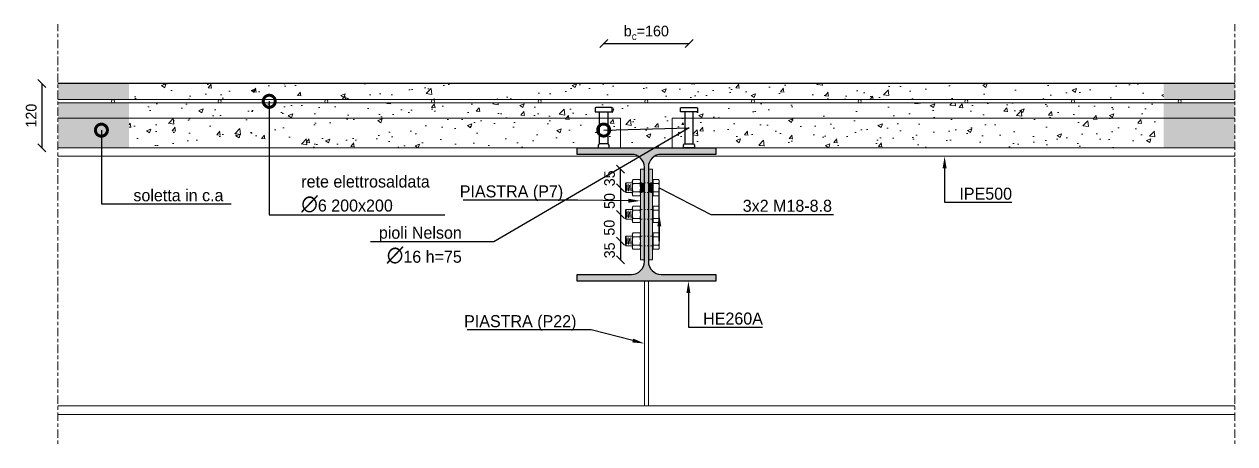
# Model space of a CAD drawing. Header units: millimetres. Extents: x -6949 to 549764, y -83146 to 127128.
# Drawn here: x 111063 to 113333, y -23989 to -23203 of the extents above; entities that cross this region are included whole.
import ezdxf
from ezdxf import colors
from ezdxf.entities.mleader import LeaderData, LeaderLine
from ezdxf.math import Vec2, Vec3

# ---------------------------------------------------------------- set-up
doc = ezdxf.new("R2010")
doc.units = ezdxf.units.MM
doc.linetypes.add('Centro', pattern=[31.75, 6.35, -4.7625, 15.875, -4.7625])
doc.linetypes.add('Tratto', pattern=[6.35, 3.175, -3.175])
for name, color, linetype, lineweight in [('armatura', 1, 'Continuous', 15), ('bulloni', 5, 'Continuous', 9), ('Layer4', 7, 'Continuous', 15), ('LINEA DI SEZIONE', 1, 'Centro', 9), ('piastra', 6, 'Continuous', 18), ('S-BEAM', 5, 'Continuous', 18), ('SEZIONI acciaio - Steel sections', 7, 'Continuous', 25)]:
    doc.layers.add(name, color=color, linetype=linetype, lineweight=lineweight)
doc.layers.add('PIOLO', color=4, linetype='Continuous')
doc.layers.add('quote', color=7, linetype='Continuous', lineweight=5, true_color=0x383838)
doc.styles.get("Standard").update_dxf_attribs({"font": ''})
doc.styles.get('Standard').set_extended_font_data('Bahnschrift Light')
doc.dimstyles.new('Q 1_15', dxfattribs={"dimtxt": 20, "dimasz": 15, "dimexe": 0.18, "dimexo": 0.0625, "dimgap": 10, "dimtad": 2, "dimdec": 0, "dimzin": 0, "dimdsep": 46, "dimtxsty": 'Standard', "dimblk": 'OBLIQUE', "dimcen": 0, "dimse1": 1, "dimse2": 1, "dimadec": 0, "dimazin": 0, "dimtfac": 1, "dimtdec": 0, "dimtofl": 0, "dimtmove": 1, "dimatfit": 3, "dimfxl": 1, "dimtolj": 1, "dimtzin": 0, "dimarcsym": 1})

# ---------------------------------------------------------------- blocks, each defined once
blk = doc.blocks.new('DD')
at = {"layer": 'PIOLO'}
blk.add_lwpolyline([(49540.9, -39710.5), (49511.2, -39710.5, 0.414214), (49510.2, -39711.5), (49510.2, -39718.5), (49541.9, -39718.5), (49541.9, -39711.5, 0.414214)], format="xyb", close=True, dxfattribs=at)
for points in [[(49518.1, -39718.5), (49534, -39718.5), (49534, -39778.5), (49518.1, -39778.5)], [(49515.5, -39785.5), (49536.5, -39785.5), (49536.5, -39780.5), (49534.5, -39778.5), (49517.5, -39778.5), (49515.5, -39780.5)]]:
    blk.add_lwpolyline(points, close=True, dxfattribs=at)
blk = doc.blocks.new('*U309')
at = {"layer": 'armatura'}
blk.add_circle((0, 0), 3, dxfattribs=at)
blk = doc.blocks.new('*U310')
at = {"layer": 'S-BEAM', "color": 0, "linetype": 'ByBlock', "lineweight": -2, "transparency": 16777216}
for p in [(0, 0), (200, 0), (400, 0), (600, 0), (800, 0), (1000, 0), (1200, 0), (1400, 0), (1600, 0), (1800, 0), (2000, 0)]:
    blk.add_blockref('*U309', p, dxfattribs=at)
blk = doc.blocks.new('_Oblique')
at = {"color": 0, "linetype": 'ByBlock', "lineweight": -2}
blk.add_line((-0.5, -0.5), (0.5, 0.5), dxfattribs=at)
blk = doc.blocks.new('*D1658')
at = {"layer": 'Defpoints', "color": 0, "transparency": 16777216}
for p in [(112181.1, -23474.5), (112181.1, -23474.5), (112181.1, -23509.5)]:
    blk.add_point(p, dxfattribs=at)
at = {"layer": 'quote', "color": 0, "lineweight": -2, "transparency": 16777216}
blk.add_line((112181.1, -23509.5), (112181.1, -23474.5), dxfattribs=at)
at = {"layer": 'quote', "color": 0, "lineweight": -2, "transparency": 16777216, "xscale": 15, "yscale": 15, "zscale": 15}
for p, rotation in [((112181.1, -23474.5), 90), ((112181.1, -23509.5), 270)]:
    blk.add_blockref('_Oblique', p, dxfattribs=dict(at, rotation=rotation))
at = {"layer": 'quote', "color": 0, "transparency": 16777216, "insert": (112160.9, -23492), "char_height": 20, "attachment_point": 5, "rotation": 90}
blk.add_mtext('\\A1;35', dxfattribs=at)
blk = doc.blocks.new('*D1659')
at = {"layer": 'Defpoints', "color": 0, "transparency": 16777216}
for p in [(112181.1, -23509.5), (112181.1, -23559.5), (112181.1, -23559.5)]:
    blk.add_point(p, dxfattribs=at)
at = {"layer": 'quote', "color": 0, "lineweight": -2, "transparency": 16777216}
blk.add_line((112181.1, -23509.5), (112181.1, -23559.5), dxfattribs=at)
at = {"layer": 'quote', "color": 0, "lineweight": -2, "transparency": 16777216, "xscale": 15, "yscale": 15, "zscale": 15}
for p, rotation in [((112181.1, -23509.5), 90), ((112181.1, -23559.5), 270)]:
    blk.add_blockref('_Oblique', p, dxfattribs=dict(at, rotation=rotation))
at = {"layer": 'quote', "color": 0, "transparency": 16777216, "insert": (112160.8, -23534.5), "char_height": 20, "attachment_point": 5, "rotation": 90}
blk.add_mtext('\\A1;50', dxfattribs=at)
blk = doc.blocks.new('*D1660')
at = {"layer": 'Defpoints', "color": 0, "transparency": 16777216}
for p in [(112181.1, -23559.5), (112181.1, -23609.5), (112181.1, -23609.5)]:
    blk.add_point(p, dxfattribs=at)
at = {"layer": 'quote', "color": 0, "lineweight": -2, "transparency": 16777216}
blk.add_line((112181.1, -23559.5), (112181.1, -23609.5), dxfattribs=at)
at = {"layer": 'quote', "color": 0, "lineweight": -2, "transparency": 16777216, "xscale": 15, "yscale": 15, "zscale": 15}
for p, rotation in [((112181.1, -23559.5), 90), ((112181.1, -23609.5), 270)]:
    blk.add_blockref('_Oblique', p, dxfattribs=dict(at, rotation=rotation))
at = {"layer": 'quote', "color": 0, "transparency": 16777216, "insert": (112160.4, -23584.5), "char_height": 20, "attachment_point": 5, "rotation": 90}
blk.add_mtext('\\A1;50', dxfattribs=at)
blk = doc.blocks.new('*D1661')
at = {"layer": 'Defpoints', "color": 0, "transparency": 16777216}
for p in [(112181.1, -23609.5), (112181.1, -23644.5), (112218.6, -23644.5)]:
    blk.add_point(p, dxfattribs=at)
at = {"layer": 'quote', "color": 0, "lineweight": -2, "transparency": 16777216}
blk.add_line((112181.1, -23609.5), (112181.1, -23644.5), dxfattribs=at)
at = {"layer": 'quote', "color": 0, "lineweight": -2, "transparency": 16777216, "xscale": 15, "yscale": 15, "zscale": 15}
for p, rotation in [((112181.1, -23609.5), 90), ((112181.1, -23644.5), 270)]:
    blk.add_blockref('_Oblique', p, dxfattribs=dict(at, rotation=rotation))
at = {"layer": 'quote', "color": 0, "transparency": 16777216, "insert": (112160.9, -23627), "char_height": 20, "attachment_point": 5, "rotation": 90}
blk.add_mtext('\\A1;35', dxfattribs=at)
blk = doc.blocks.new('*D1687')
at = {"layer": 'Defpoints', "color": 0, "transparency": 16777216}
for p in [(112309.8, -23239.5), (112149.8, -23363.5), (112309.8, -23359.5)]:
    blk.add_point(p, dxfattribs=at)
at = {"layer": 'quote', "color": 0, "lineweight": -2, "transparency": 16777216}
blk.add_line((112149.8, -23239.5), (112309.8, -23239.5), dxfattribs=at)
at = {"layer": 'quote', "color": 0, "lineweight": -2, "transparency": 16777216, "xscale": 15, "yscale": 15, "zscale": 15, "rotation": 180}
blk.add_blockref('_Oblique', (112149.8, -23239.5), dxfattribs=at)
at = {"layer": 'quote', "color": 0, "lineweight": -2, "transparency": 16777216, "xscale": 15, "yscale": 15, "zscale": 15}
blk.add_blockref('_Oblique', (112309.8, -23239.5), dxfattribs=at)
at = {"layer": 'quote', "color": 0, "transparency": 16777216, "insert": (112229.8, -23219.3), "char_height": 20, "attachment_point": 5}
blk.add_mtext('\\A1;b{\\H0.7x;\\S^ c;}=160', dxfattribs=at)
blk = doc.blocks.new('_DotSmall')
at = {"color": 0, "linetype": 'ByBlock', "const_width": 0.5}
blk.add_lwpolyline([(-0.0625, 0, 1), (0.0625, 0, 1)], format="xyb", close=True, dxfattribs=at)
blk = doc.blocks.new('*D2018')
at = {"layer": 'Defpoints', "color": 0, "transparency": 16777216}
for p in [(111126.4, -23314.5), (111096.6, -23434.5), (111126.4, -23434.5)]:
    blk.add_point(p, dxfattribs=at)
at = {"layer": 'quote', "color": 0, "lineweight": -2, "transparency": 16777216}
blk.add_line((111096.6, -23314.5), (111096.6, -23434.5), dxfattribs=at)
at = {"layer": 'quote', "color": 0, "lineweight": -2, "transparency": 16777216, "xscale": 15, "yscale": 15, "zscale": 15}
for p, rotation in [((111096.6, -23314.5), 90), ((111096.6, -23434.5), 270)]:
    blk.add_blockref('_Oblique', p, dxfattribs=dict(at, rotation=rotation))
at = {"layer": 'quote', "color": 0, "transparency": 16777216, "insert": (111076.4, -23374.5), "char_height": 20, "attachment_point": 5, "rotation": 90}
blk.add_mtext('\\A1;120', dxfattribs=at)

msp = doc.modelspace()

# ---------------------------------------------------------------- hatches: boundary and pattern name
at = {"layer": 'piastra'}
h = msp.add_hatch(color=203, dxfattribs=at)
h.dxf.hatch_style = 1
h.paths.add_polyline_path([(112226.1, -23474.5), (112218.6, -23474.5), (112218.6, -23500.5), (112226.1, -23500.5)])
h.paths.add_polyline_path([(112226.1, -23518.5), (112218.6, -23518.5), (112218.6, -23523.2), (112218.6, -23550.5), (112226.1, -23550.5)])
h.paths.add_polyline_path([(112226.1, -23568.5), (112218.6, -23568.5), (112218.6, -23573.2), (112218.6, -23600.5), (112226.1, -23600.5)])
h.paths.add_polyline_path([(112226.1, -23618.5), (112218.6, -23618.5), (112218.6, -23623.2), (112218.6, -23644.5), (112226.1, -23644.5)])
h = msp.add_hatch(color=203, dxfattribs=at)
h.dxf.hatch_style = 1
h.paths.add_polyline_path([(112241.1, -23474.5), (112233.6, -23474.5), (112233.6, -23500.5), (112241.1, -23500.5)])
h.paths.add_polyline_path([(112241.1, -23518.5), (112233.6, -23518.5), (112233.6, -23550.5), (112241.1, -23550.5)])
h = msp.add_hatch(color=203, dxfattribs=at)
h.dxf.hatch_style = 1
h.paths.add_polyline_path([(112226.1, -23500.5), (112218.6, -23500.5), (112218.6, -23518.5), (112226.1, -23518.5)])
h.paths.add_polyline_path([(112241.1, -23500.5), (112233.6, -23500.5), (112233.6, -23518.5), (112241.1, -23518.5)])
h = msp.add_hatch(color=203, dxfattribs=at)
h.dxf.hatch_style = 1
h.paths.add_polyline_path([(112226.1, -23550.5), (112218.6, -23550.5), (112218.6, -23568.5), (112226.1, -23568.5)])
h.paths.add_polyline_path([(112241.1, -23550.5), (112233.6, -23550.5), (112233.6, -23568.5), (112241.1, -23568.5)])
h.paths.add_polyline_path([(112241.1, -23600.5), (112233.6, -23600.5), (112233.6, -23618.5), (112241.1, -23618.5)])
h.paths.add_polyline_path([(112226.1, -23600.5), (112218.6, -23600.5), (112218.6, -23618.5), (112226.1, -23618.5)])
h = msp.add_hatch(color=203, dxfattribs=at)
h.dxf.hatch_style = 1
h.paths.add_polyline_path([(112241.1, -23568.5), (112233.6, -23568.5), (112233.6, -23600.5), (112241.1, -23600.5)])
h.paths.add_polyline_path([(112241.1, -23618.5), (112233.6, -23618.5), (112233.6, -23644.5), (112241.1, -23644.5)])
at = {"layer": 'S-BEAM'}
h = msp.add_hatch(dxfattribs=at)
h.set_pattern_fill('AR-CONC', scale=0.46)
h.paths.add_polyline_path([(111259.8, -23379.5), (111126.4, -23379.5), (111126.4, -23434.5), (111259.8, -23434.5)])
h.paths.add_polyline_path([(111259.8, -23350.5), (111126.4, -23350.5), (111126.4, -23379.5), (111259.8, -23379.5)])
h.paths.add_polyline_path([(111259.8, -23314.5), (111126.4, -23314.5), (111126.4, -23344.5), (111259.8, -23344.5)])
h.paths.add_polyline_path([(113333.2, -23379.5), (113199.8, -23379.5), (113199.8, -23434.5), (113333.2, -23434.5)])
h.paths.add_polyline_path([(113333.2, -23350.5), (113199.8, -23350.5), (113199.8, -23379.5), (113333.2, -23379.5)])
h.paths.add_polyline_path([(113333.2, -23314.5), (113199.8, -23314.5), (113199.8, -23344.5), (113333.2, -23344.5)])
h = msp.add_hatch(dxfattribs=at)
h.set_pattern_fill('AR-CONC', scale=0.46)
h.paths.add_polyline_path([(113199.8, -23314.5), (111259.8, -23314.5), (111259.8, -23344.5), (113199.8, -23344.5)])
h = msp.add_hatch(dxfattribs=at)
h.set_pattern_fill('AR-CONC', scale=0.46)
h.paths.add_polyline_path([(112301.9, -23367.5), (112294, -23367.5), (112294, -23359.5), (112325.7, -23359.5), (112325.7, -23367.5), (112317.7, -23367.5), (112317.7, -23379.5), (113199.8, -23379.5), (113199.8, -23350.5), (111259.8, -23350.5), (111259.8, -23379.5), (112141.9, -23379.5), (112141.9, -23367.5), (112134, -23367.5), (112134, -23359.5), (112165.7, -23359.5), (112165.7, -23367.5), (112157.7, -23367.5), (112157.7, -23379.5), (112181.3, -23379.5), (112181.3, -23434.5), (112278.3, -23434.5), (112278.3, -23379.5), (112301.9, -23379.5)])
h = msp.add_hatch(dxfattribs=at)
h.set_pattern_fill('AR-CONC', scale=0.46)
h.paths.add_polyline_path([(112141.9, -23379.5), (111259.8, -23379.5), (111259.8, -23434.5), (112139.3, -23434.5), (112139.3, -23429.5), (112141.9, -23426.9)])
h.paths.add_polyline_path([(112181.3, -23379.5), (112157.7, -23379.5), (112157.7, -23427.5), (112158.3, -23427.5), (112160.3, -23429.5), (112160.3, -23434.5), (112181.3, -23434.5)])
h = msp.add_hatch(dxfattribs=at)
h.set_pattern_fill('AR-CONC', scale=0.22)
h.set_pattern_definition([(50, (51490.89, 16790.405), (40.080627, -3.506599), [4.191, -46.101]), (355, (51490.89, 16790.405), (-7.753553, 42.032506), [3.3528, -36.880929]), (100.451445, (51494.23, 16790.113), (32.327074, 38.525905), [3.561802, -39.179854]), (46.1842, (51490.89, 16801.58), (59.63739, -9.249312), [6.2865, -69.1515]), (96.63556, (51495.86, 16800.81), (52.22891, 54.433747), [5.342705, -58.769834]), (351.18415, (51490.89, 16801.58), (52.22891, 54.43375), [5.029193, -55.32114]), (21, (51496.48, 16798.787), (33.355166, -22.498344), [4.191, -46.101]), (326, (51496.48, 16798.787), (13.596446, 40.521353), [3.3528, -36.8808]), (71.451445, (51499.26, 16796.912), (46.951612, 18.02301), [3.561802, -39.179786]), (37.5, (51490.89, 16790.405), (0.6794927, 18.6021086), [0, -36.43376, 0, -37.4396, 0, -37.0205]), (7.5, (51490.89, 16790.405), (14.700326, 22.0397265), [0, -21.34616, 0, -35.59556, 0, -14.1097]), (327.5, (51478.43, 16790.405), (29.829931, -1.2603237), [0, -13.97, 0, -43.5864, 0, -57.8358]), (317.5, (51472.841, 16790.405), (32.58842, 5.593828), [0, -18.161, 0, -28.94584, 0, -41.0718])])
h.paths.add_polyline_path([(112301.9, -23379.5), (112278.3, -23379.5), (112278.3, -23434.5), (112299.3, -23434.5), (112299.3, -23429.5), (112301.3, -23427.5), (112301.9, -23427.5)])
h = msp.add_hatch(dxfattribs=at)
h.set_pattern_fill('AR-CONC', scale=0.46)
h.paths.add_polyline_path([(113199.8, -23379.5), (112317.7, -23379.5), (112317.7, -23426.9), (112320.3, -23429.5), (112320.3, -23434.5), (113199.8, -23434.5)])
at = {"layer": 'SEZIONI acciaio - Steel sections', "true_color": 0xc7c8ca}
h = msp.add_hatch(color=9, dxfattribs=at)
h.dxf.hatch_style = 1
h.paths.add_polyline_path([(112257.6, -23447), (112359.8, -23447), (112359.8, -23434.5), (112246.4, -23434.5), (112216.6, -23451.9, -0.234127), (112226.1, -23471), (112226.1, -23500.5), (112233.6, -23500.5), (112233.6, -23474.5), (112233.6, -23471, -0.414214)])
h.paths.add_polyline_path([(112246.4, -23434.5), (112117.4, -23434.5), (112105.1, -23447), (112202.1, -23447, -0.164166), (112216.6, -23451.9)])
h.paths.add_polyline_path([(112117.4, -23434.5), (112099.8, -23434.5), (112099.8, -23447), (112105.1, -23447)])
h.paths.add_polyline_path([(112359.8, -23672), (112257.6, -23672, -0.414214), (112233.6, -23648), (112233.6, -23618.5), (112226.1, -23618.5), (112226.1, -23644.5), (112226.1, -23648, -0.414214), (112202.1, -23672), (112099.8, -23672), (112099.8, -23684.5), (112359.8, -23684.5)])
h.paths.add_polyline_path([(112233.6, -23568.5), (112226.1, -23568.5), (112226.1, -23600.5), (112233.6, -23600.5)])
h.paths.add_polyline_path([(112233.6, -23550.5), (112226.1, -23550.5), (112226.1, -23568.5), (112233.6, -23568.5)])
h.paths.add_polyline_path([(112233.6, -23600.5), (112226.1, -23600.5), (112226.1, -23618.5), (112233.6, -23618.5)])
h.paths.add_polyline_path([(112233.6, -23518.5), (112226.1, -23518.5), (112226.1, -23550.5), (112233.6, -23550.5)])
h.paths.add_polyline_path([(112233.6, -23500.5), (112226.1, -23500.5), (112226.1, -23518.5), (112233.6, -23518.5)])

# ---------------------------------------------------------------- linework, layer by layer
msp.add_line((113333.2, -23314.5), (111126.4, -23314.5))
at = {"layer": 'armatura'}
for points in [[(113333.2, -23344.5), (111126.4, -23344.5)], [(113333.2, -23350.5), (111126.4, -23350.5)]]:
    msp.add_lwpolyline(points, dxfattribs=at)
at = {"layer": 'bulloni'}
for p, q in [((112190.9, -23501.5), (112191.9, -23500.5)), ((112190.9, -23517.5), (112190.9, -23501.5)), ((112191.9, -23500.5), (112203.6, -23500.5)), ((112191.9, -23518.5), (112191.9, -23500.5)), ((112193.4, -23504.5), (112194, -23514.5)), ((112195.8, -23503), (112196.5, -23516)), ((112198.4, -23504.5), (112199, -23514.5)), ((112200.8, -23503), (112201.5, -23516)), ((112203.6, -23495.8), (112204.8, -23493.9)), ((112203.6, -23523.2), (112203.6, -23495.8)), ((112217.3, -23493.9), (112204.8, -23493.9)), ((112204.8, -23501.7), (112217.3, -23501.7)), ((112218.6, -23495.8), (112217.3, -23493.9)), ((112218.6, -23523.2), (112218.6, -23495.8)), ((112242.1, -23522), (112242.1, -23497)), ((112242.6, -23497), (112242.1, -23497)), ((112242.6, -23525), (112242.6, -23493.9)), ((112252.8, -23493.9), (112242.6, -23493.9)), ((112242.6, -23501.7), (112252.8, -23501.7)), ((112254.1, -23495.8), (112252.8, -23493.9)), ((112254.1, -23523.2), (112254.1, -23495.8)), ((112191.9, -23518.5), (112190.9, -23517.5)), ((112191.9, -23518.5), (112203.6, -23518.5)), ((112203.6, -23523.2), (112204.8, -23525)), ((112217.3, -23517.3), (112204.8, -23517.3)), ((112217.3, -23525), (112204.8, -23525)), ((112218.6, -23523.2), (112217.3, -23525)), ((112242.6, -23522), (112242.1, -23522)), ((112252.8, -23517.3), (112242.6, -23517.3)), ((112252.8, -23525), (112242.6, -23525)), ((112254.1, -23523.2), (112252.8, -23525)), ((112190.9, -23551.5), (112191.9, -23550.5)), ((112190.9, -23567.5), (112190.9, -23551.5)), ((112191.9, -23550.5), (112203.6, -23550.5)), ((112191.9, -23568.5), (112191.9, -23550.5)), ((112193.4, -23554.5), (112194, -23564.5)), ((112195.8, -23553), (112196.5, -23566)), ((112198.4, -23554.5), (112199, -23564.5)), ((112200.8, -23553), (112201.5, -23566)), ((112203.6, -23545.8), (112204.8, -23543.9)), ((112203.6, -23573.2), (112203.6, -23545.8)), ((112217.3, -23543.9), (112204.8, -23543.9)), ((112204.8, -23551.7), (112217.3, -23551.7)), ((112218.6, -23545.8), (112217.3, -23543.9)), ((112218.6, -23573.2), (112218.6, -23545.8)), ((112242.1, -23572), (112242.1, -23547)), ((112242.6, -23547), (112242.1, -23547)), ((112242.6, -23575), (112242.6, -23543.9)), ((112252.8, -23543.9), (112242.6, -23543.9)), ((112242.6, -23551.7), (112252.8, -23551.7)), ((112254.1, -23545.8), (112252.8, -23543.9)), ((112254.1, -23573.2), (112254.1, -23545.8)), ((112191.9, -23568.5), (112190.9, -23567.5)), ((112191.9, -23568.5), (112203.6, -23568.5)), ((112203.6, -23573.2), (112204.8, -23575)), ((112217.3, -23567.3), (112204.8, -23567.3)), ((112217.3, -23575), (112204.8, -23575)), ((112218.6, -23573.2), (112217.3, -23575)), ((112242.6, -23572), (112242.1, -23572)), ((112252.8, -23567.3), (112242.6, -23567.3)), ((112252.8, -23575), (112242.6, -23575)), ((112254.1, -23573.2), (112252.8, -23575)), ((112190.9, -23601.5), (112191.9, -23600.5)), ((112190.9, -23617.5), (112190.9, -23601.5)), ((112191.9, -23600.5), (112203.6, -23600.5)), ((112191.9, -23618.5), (112191.9, -23600.5)), ((112193.4, -23604.5), (112194, -23614.5)), ((112195.8, -23603), (112196.5, -23616)), ((112198.4, -23604.5), (112199, -23614.5)), ((112200.8, -23603), (112201.5, -23616)), ((112203.6, -23595.8), (112204.8, -23593.9)), ((112203.6, -23623.2), (112203.6, -23595.8)), ((112217.3, -23593.9), (112204.8, -23593.9)), ((112204.8, -23601.7), (112217.3, -23601.7)), ((112218.6, -23595.8), (112217.3, -23593.9)), ((112218.6, -23623.2), (112218.6, -23595.8)), ((112242.1, -23622), (112242.1, -23597)), ((112242.6, -23597), (112242.1, -23597)), ((112242.6, -23625), (112242.6, -23593.9)), ((112252.8, -23593.9), (112242.6, -23593.9)), ((112242.6, -23601.7), (112252.8, -23601.7)), ((112254.1, -23595.8), (112252.8, -23593.9)), ((112254.1, -23623.2), (112254.1, -23595.8)), ((112191.9, -23618.5), (112190.9, -23617.5)), ((112191.9, -23618.5), (112203.6, -23618.5)), ((112203.6, -23623.2), (112204.8, -23625)), ((112217.3, -23617.3), (112204.8, -23617.3)), ((112217.3, -23625), (112204.8, -23625)), ((112218.6, -23623.2), (112217.3, -23625)), ((112242.6, -23622), (112242.1, -23622)), ((112252.8, -23617.3), (112242.6, -23617.3)), ((112252.8, -23625), (112242.6, -23625)), ((112254.1, -23623.2), (112252.8, -23625))]:
    msp.add_line(p, q, dxfattribs=at)
at = {"layer": 'bulloni', "linetype": 'Tratto'}
for points in [[(112218.6, -23500.5), (112241.1, -23500.5)], [(112218.6, -23518.5), (112241.1, -23518.5)], [(112218.6, -23550.5), (112241.1, -23550.5)], [(112218.6, -23568.5), (112241.1, -23568.5)], [(112218.6, -23600.5), (112241.1, -23600.5)], [(112218.6, -23618.5), (112241.1, -23618.5)]]:
    msp.add_lwpolyline(points, dxfattribs=at)
at = {"layer": 'bulloni'}
for centre, radius, start, end in [((112210.2, -23497.8), 6.67, 144.2621, 215.7379), ((112228.4, -23509.5), 24.8, 161.6858, 198.3142), ((112211.9, -23497.8), 6.67, 324.2621, 35.7379), ((112193.8, -23509.5), 24.8, 341.6858, 18.3142), ((112241.1, -23499.5), 1, 270, 0), ((112247.4, -23497.8), 6.67, 324.2621, 35.7379), ((112229.3, -23509.5), 24.8, 341.6858, 18.3142), ((112210.2, -23521.2), 6.67, 144.2621, 215.7379), ((112211.9, -23521.2), 6.67, 324.2621, 35.7379), ((112241.1, -23519.5), 1, 0, 90), ((112247.4, -23521.2), 6.67, 324.2621, 35.7379), ((112210.2, -23547.8), 6.67, 144.2621, 215.7379), ((112228.4, -23559.5), 24.8, 161.6858, 198.3142), ((112211.9, -23547.8), 6.67, 324.2621, 35.7379), ((112193.8, -23559.5), 24.8, 341.6858, 18.3142), ((112241.1, -23549.5), 1, 270, 0), ((112247.4, -23547.8), 6.67, 324.2621, 35.7379), ((112229.3, -23559.5), 24.8, 341.6858, 18.3142), ((112210.2, -23571.2), 6.67, 144.2621, 215.7379), ((112211.9, -23571.2), 6.67, 324.2621, 35.7379), ((112241.1, -23569.5), 1, 0, 90), ((112247.4, -23571.2), 6.67, 324.2621, 35.7379), ((112210.2, -23597.8), 6.67, 144.2621, 215.7379), ((112228.4, -23609.5), 24.8, 161.6858, 198.3142), ((112211.9, -23597.8), 6.67, 324.2621, 35.7379), ((112193.8, -23609.5), 24.8, 341.6858, 18.3142), ((112241.1, -23599.5), 1, 270, 0), ((112247.4, -23597.8), 6.67, 324.2621, 35.7379), ((112229.3, -23609.5), 24.8, 341.6858, 18.3142), ((112210.2, -23621.2), 6.67, 144.2621, 215.7379), ((112211.9, -23621.2), 6.67, 324.2621, 35.7379), ((112241.1, -23619.5), 1, 0, 90), ((112247.4, -23621.2), 6.67, 324.2621, 35.7379)]:
    msp.add_arc(centre, radius, start, end, dxfattribs=at)
at = {"layer": 'Layer4'}
for points in [[(111126.4, -23379.5), (112181.3, -23379.5), (112181.3, -23434.5), (111126.4, -23434.5)], [(113333.2, -23379.5), (112278.3, -23379.5), (112278.3, -23434.5), (113333.2, -23434.5)]]:
    msp.add_lwpolyline(points, dxfattribs=at)
at = {"layer": 'LINEA DI SEZIONE'}
for points in [[(111126.4, -23989.4), (111126.4, -23989.4), (111126.4, -23203.1)], [(113333.2, -23989.4), (113333.2, -23203.1)]]:
    msp.add_lwpolyline(points, dxfattribs=at)
at = {"layer": 'piastra'}
for points in [[(112218.6, -23474.5), (112226.1, -23474.5), (112226.1, -23644.5), (112218.6, -23644.5)], [(112241.1, -23474.5), (112233.6, -23474.5), (112233.6, -23644.5), (112241.1, -23644.5)]]:
    msp.add_lwpolyline(points, close=True, dxfattribs=at)
for points in [[(112226.1, -23684.5), (112226.1, -23918.5)], [(112233.6, -23684.5), (112233.6, -23918.5)]]:
    msp.add_lwpolyline(points, dxfattribs=at)
at = {"layer": 'S-BEAM'}
for points in [[(111126.4, -23434.5), (113333.2, -23434.5)], [(112214.5, -23450.5), (111126.4, -23450.5)], [(113333.2, -23450.5), (112245.1, -23450.5)], [(111126.4, -23918.5), (113333.2, -23918.5)], [(113333.2, -23934.5), (111126.4, -23934.5)], [(113333.2, -23934.5), (111126.4, -23934.5)]]:
    msp.add_lwpolyline(points, dxfattribs=at)
at = {"layer": 'SEZIONI acciaio - Steel sections'}
msp.add_lwpolyline([(112099.8, -23434.5), (112359.8, -23434.5), (112359.8, -23447), (112257.6, -23447, 0.414214), (112233.6, -23471), (112233.6, -23648, 0.414214), (112257.6, -23672), (112359.8, -23672), (112359.8, -23684.5), (112099.8, -23684.5), (112099.8, -23672), (112202.1, -23672, 0.414214), (112226.1, -23648), (112226.1, -23471, 0.414214), (112202.1, -23447), (112099.8, -23447)], format="xyb", close=True, dxfattribs=at)

# ---------------------------------------------------------------- block references
at = {"layer": 'S-BEAM'}
for name, p in [('*U310', (111229.8, -23347.5)), ('DD', (62623.8, 16351))]:
    msp.add_blockref(name, p, dxfattribs=at)
at = {"layer": 'S-BEAM', "xscale": -1}
msp.add_blockref('DD', (161835.9, 16351), dxfattribs=at)

# ---------------------------------------------------------------- dimensions: what is measured, and where the dimension line sits
at = {"layer": 'quote'}
dim = msp.add_linear_dim(base=(112309.8, -23239.5), p1=(112149.8, -23363.5), p2=(112309.8, -23359.5), text='b{\\H0.7x;\\S^ c;}=<>', dimstyle='Q 1_15', dxfattribs=at)
dim.commit()
dim.dimension.update_dxf_attribs({"geometry": '*D1687', "text_midpoint": (112229.8, -23219.3)})
dim = msp.add_linear_dim(base=(111096.6, -23434.5), p1=(111126.4, -23314.5), p2=(111126.4, -23434.5), angle=90, dimstyle='Q 1_15', dxfattribs=at)
dim.commit()
dim.dimension.update_dxf_attribs({"geometry": '*D2018', "text_midpoint": (111076.4, -23374.5)})
for base, p1, p2, picture, middle in [((112181.1, -23474.5), (112181.1, -23509.5), (112181.1, -23474.5), '*D1658', (112181.1, -23492)), ((112181.1, -23559.5), (112181.1, -23509.5), (112181.1, -23559.5), '*D1659', (112181.1, -23534.5)), ((112181.1, -23609.5), (112181.1, -23559.5), (112181.1, -23609.5), '*D1660', (112180.7, -23584.5)), ((112181.1, -23644.5), (112181.1, -23609.5), (112218.6, -23644.5), '*D1661', (112181.1, -23627))]:
    dim = msp.add_linear_dim(base=base, p1=p1, p2=p2, angle=90, dimstyle='Q 1_15', dxfattribs=at)
    dim.commit()
    dim.dimension.update_dxf_attribs({"geometry": picture, "text_midpoint": middle, "dimtype": 160})

# ---------------------------------------------------------------- leaders
ml = msp.add_multileader_mtext('Standard', dxfattribs=at)
ml.set_content('rete elettrosaldata\\P{\\Fgreeks|c0;\\H1.33333x;∅\\H0.75x;6} 200x200', color=256)
ml.set_leader_properties()
ml.set_arrow_properties(name='DOTSMALL')
ml.build(insert=Vec2(0, 0))
ml.multileader.update_dxf_attribs({"text_left_attachment_type": 5, "text_right_attachment_type": 6, "dogleg_length": 30, "arrow_head_size": 45, "scale": 1.5})
ctx = ml.context
ctx.base_point, ctx.scale, ctx.char_height, ctx.arrow_head_size, ctx.landing_gap_size, ctx.plane_origin = Vec3(111567.8, -23560.2), 1.5, 22.5, 45, 15, Vec3(111522.8, -23347.5)
ctx.left_attachment, ctx.right_attachment = 5, 6
notes = []
notes.append((ctx, [(0, (1, 1, 0), (111522.8, -23560.2), (1, 0), 45, [(0, [(111522.8, -23347.5)], 0, [])])]))
ctx.mtext.insert, ctx.mtext.width, ctx.mtext.flow_direction = Vec3(111582.8, -23486.7), 398.357, 5
ml = msp.add_multileader_mtext('Standard', dxfattribs=at)
ml.set_content('soletta in c.a', color=256)
ml.set_leader_properties()
ml.set_arrow_properties(name='DOTSMALL')
ml.build(insert=Vec2(0, 0))
ml.multileader.update_dxf_attribs({"text_left_attachment_type": 5, "text_right_attachment_type": 6, "dogleg_length": 30, "arrow_head_size": 45, "scale": 1.5})
ctx = ml.context
ctx.base_point, ctx.scale, ctx.char_height, ctx.arrow_head_size, ctx.landing_gap_size, ctx.plane_origin = Vec3(111253, -23539.5), 1.5, 22.5, 45, 15, Vec3(111208, -23214.3)
ctx.left_attachment, ctx.right_attachment = 5, 6
notes.append((ctx, [(0, (1, 1, 0), (111208, -23539.5), (1, 0), 45, [(0, [(111208, -23401.7)], 0, [])])]))
ctx.mtext.insert, ctx.mtext.flow_direction = Vec3(111268, -23512.5), 5
ml = msp.add_multileader_mtext('Standard', dxfattribs=at)
ml.set_content('pioli Nelson\\P{\\Fgreeks|c0;\\H1.33333x;∅\\H0.75x;16 }h=75', color=256)
ml.set_leader_properties()
ml.set_arrow_properties(name='DOTSMALL')
ml.build(insert=Vec2(0, 0))
ml.multileader.update_dxf_attribs({"text_left_attachment_type": 5, "text_right_attachment_type": 6, "dogleg_length": 30, "arrow_head_size": 45, "scale": 1.5})
ctx = ml.context
ctx.base_point, ctx.scale, ctx.char_height, ctx.arrow_head_size, ctx.landing_gap_size, ctx.plane_origin = Vec3(111708.9, -23656.1), 1.5, 22.5, 45, 15, Vec3(112149.8, -23292.5)
ctx.left_attachment, ctx.right_attachment, ctx.text_align_type = 5, 6, 2
notes.append((ctx, [(1, (1, 1, 0), (111943.8, -23611.1), (-1, 0), 45, [(1, [(112149.8, -23401.5), (112309.8, -23397.5)], 0, [])])]))
ctx.mtext.insert, ctx.mtext.alignment, ctx.mtext.flow_direction = Vec3(111883.8, -23582.6), 3, 5
ml = msp.add_multileader_mtext('Standard', dxfattribs=at)
ml.set_content('IPE500', color=256)
ml.set_leader_properties()
ml.build(insert=Vec2(0, 0))
ml.multileader.update_dxf_attribs({"text_left_attachment_type": 5, "text_right_attachment_type": 6, "dogleg_length": 30, "arrow_head_size": 22.5, "scale": 1.5})
ctx = ml.context
ctx.base_point, ctx.scale, ctx.char_height, ctx.arrow_head_size, ctx.landing_gap_size, ctx.plane_origin = Vec3(112801.8, -23536.8), 1.5, 22.5, 22.5, 15, Vec3(112789.1, -23450.5)
ctx.left_attachment, ctx.right_attachment = 5, 6
notes.append((ctx, [(0, (1, 1, 0), (112789.1, -23536.8), (1, 0), 12.6, [(0, [(112789.1, -23450.5)], 0, [])])]))
ctx.mtext.insert, ctx.mtext.rotation, ctx.mtext.flow_direction = Vec3(112816.8, -23509.5), 6.283185, 5
ml = msp.add_multileader_mtext('Standard', dxfattribs=at)
ml.set_content('PIASTRA (P7)', color=256)
ml.set_leader_properties()
ml.build(insert=Vec2(0, 0))
ml.multileader.update_dxf_attribs({"text_left_attachment_type": 5, "text_right_attachment_type": 6, "dogleg_length": 30, "arrow_head_size": 22.5, "scale": 1.5})
ctx = ml.context
ctx.base_point, ctx.scale, ctx.char_height, ctx.arrow_head_size, ctx.landing_gap_size, ctx.plane_origin = Vec3(111876.9, -23535), 1.5, 22.5, 22.5, 15, Vec3(112140.2, -23318.5)
ctx.left_attachment, ctx.right_attachment, ctx.text_align_type = 5, 6, 2
notes.append((ctx, [(0, (1, 1, 0), (112101.5, -23532.6), (-1, 0), 12.6, [(0, [(112218.6, -23534.2)], 0, [])])]))
ctx.mtext.insert, ctx.mtext.alignment, ctx.mtext.flow_direction = Vec3(112073.9, -23505.2), 3, 5
ml = msp.add_multileader_mtext('Standard', dxfattribs=at)
ml.set_content('3x2 M18-8.8', color=256)
ml.set_leader_properties()
ml.build(insert=Vec2(0, 0))
ml.multileader.update_dxf_attribs({"text_left_attachment_type": 5, "text_right_attachment_type": 6, "dogleg_length": 30, "arrow_head_size": 22.5, "scale": 1.5})
ctx = ml.context
ctx.base_point, ctx.scale, ctx.char_height, ctx.arrow_head_size, ctx.landing_gap_size, ctx.plane_origin = Vec3(112395.6, -23559.5), 1.5, 22.5, 22.5, 15, Vec3(112459.1, -23609.5)
ctx.left_attachment, ctx.right_attachment = 5, 6
notes.append((ctx, [(1, (1, 1, 0), (112350.6, -23559.5), (1, 0), 45, [(2, [(112254.1, -23559.5), (112254.1, -23609.5), (112254.1, -23509.5)], 0, [])])]))
ctx.mtext.insert, ctx.mtext.flow_direction = Vec3(112410.6, -23532.2), 5
ml = msp.add_multileader_mtext('Standard', dxfattribs=at)
ml.set_content('HE260A', color=256)
ml.set_leader_properties()
ml.build(insert=Vec2(0, 0))
ml.multileader.update_dxf_attribs({"text_left_attachment_type": 5, "text_right_attachment_type": 6, "dogleg_length": 30, "arrow_head_size": 22.5, "scale": 1.5})
ctx = ml.context
ctx.base_point, ctx.scale, ctx.char_height, ctx.arrow_head_size, ctx.landing_gap_size, ctx.plane_origin = Vec3(112321.3, -23770.8), 1.5, 22.5, 22.5, 15, Vec3(112308.7, -23684.5)
ctx.left_attachment, ctx.right_attachment = 5, 6
notes.append((ctx, [(0, (1, 1, 0), (112308.7, -23770.8), (1, 0), 12.6, [(0, [(112308.7, -23684.5)], 0, [])])]))
ctx.mtext.insert, ctx.mtext.rotation, ctx.mtext.flow_direction = Vec3(112336.3, -23743.5), 6.283185, 5
ml = msp.add_multileader_mtext('Standard', dxfattribs=at)
ml.set_content('PIASTRA (P22)', color=256)
ml.set_leader_properties()
ml.build(insert=Vec2(0, 0))
ml.multileader.update_dxf_attribs({"text_left_attachment_type": 5, "text_right_attachment_type": 6, "dogleg_length": 30, "arrow_head_size": 22.5, "scale": 1.5})
ctx = ml.context
ctx.base_point, ctx.scale, ctx.char_height, ctx.arrow_head_size, ctx.landing_gap_size, ctx.plane_origin = Vec3(111885, -23778.1), 1.5, 22.5, 22.5, 15, Vec3(112226.1, -23801.5)
ctx.left_attachment, ctx.right_attachment, ctx.text_align_type = 5, 6, 2
notes.append((ctx, [(0, (1, 1, 0), (112126.4, -23775.7), (-1, 0), 12.6, [(0, [(112226.1, -23801.5)], 0, [])])]))
ctx.mtext.insert, ctx.mtext.alignment, ctx.mtext.flow_direction = Vec3(112098.8, -23748.4), 3, 5
for ctx, leaders in notes:
    for number, flags, end, landing, length, lines in leaders:
        leader = LeaderData()
        leader.index, (leader.has_last_leader_line, leader.has_dogleg_vector, leader.attachment_direction) = number, flags
        leader.last_leader_point, leader.dogleg_vector, leader.dogleg_length = Vec3(end), Vec3(landing), length
        for number, points, colour, breaks in lines:
            line = LeaderLine()
            line.index, line.vertices, line.color, line.breaks = number, Vec3.list(points), colors.encode_raw_color(colour), breaks
            leader.lines.append(line)
        ctx.leaders.append(leader)

doc.saveas('drawing.dxf')
